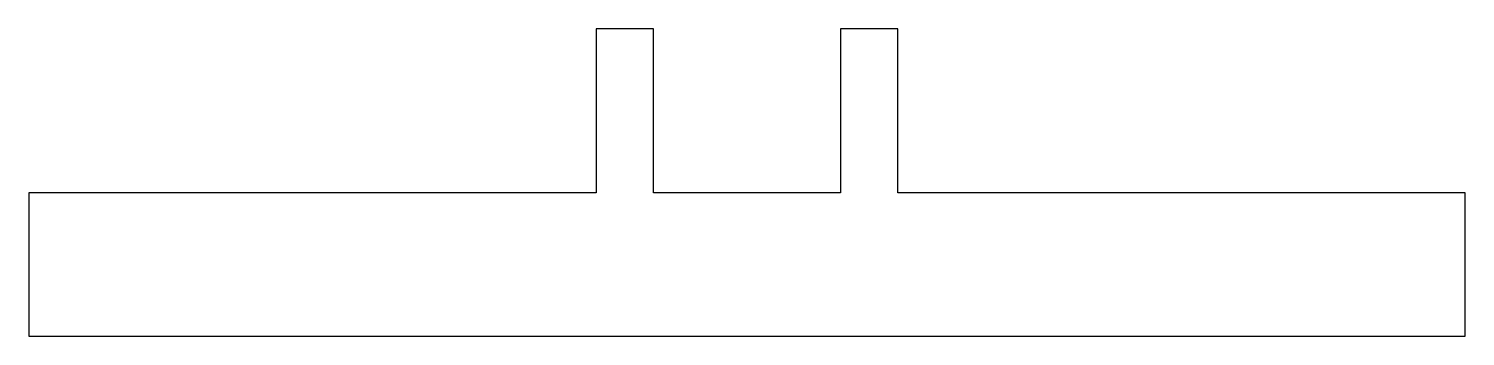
# Model space of a CAD drawing. Extents: x 1568.5 to 1638.5, y 177.2 to 192.2.
import ezdxf

# ---------------------------------------------------------------- set-up
doc = ezdxf.new("R2010")
doc.units = 0
doc.header["$LTSCALE"] = 15
doc.layers.get('0').update_dxf_attribs({"linetype": 'CONTINUOUS'})

msp = doc.modelspace()

# ---------------------------------------------------------------- linework, layer by layer
at = {"ltscale": 0.05}
msp.add_lwpolyline([(1608.005, 192.241), (1608.005, 184.241), (1598.905, 184.241), (1598.905, 192.241), (1596.105, 192.241), (1596.105, 184.241), (1568.455, 184.241), (1568.455, 177.241), (1638.455, 177.241), (1638.455, 184.241), (1610.805, 184.241), (1610.805, 192.241)], close=True, dxfattribs=at)

doc.saveas('drawing.dxf')
